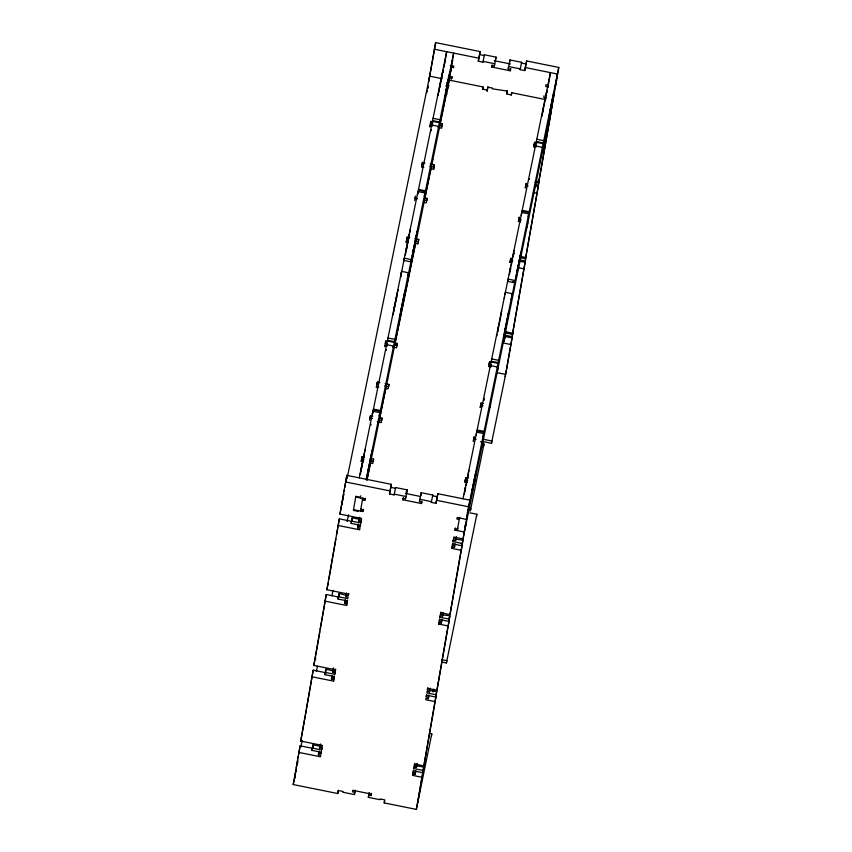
<?xml version="1.0" encoding="UTF-8"?>
<svg xmlns="http://www.w3.org/2000/svg" width="852" height="852" viewBox="0 0 852 852"><rect width="100%" height="100%" fill="white"/><g stroke="black" fill="none" stroke-linecap="round" stroke-linejoin="round"><path stroke-width="1.28" d="M338.425 790.241L337.743 793.542L293.216 784.554L300.128 745.809L313.099 748.429M319.106 751.081L318.659 753.285L320.98 753.754L321.247 752.241L311.949 750.367L312.343 748.088L321.63 749.973L321.896 748.45L319.575 747.981L319.83 746.469L322.152 746.938L322.418 745.425L300.735 741.048L313.195 670.162L326.167 672.771M311.843 676.744L333.526 681.121L333.782 679.608L331.46 679.14L331.726 677.628L334.048 678.096L334.314 676.584L325.017 674.709L325.411 672.441L334.698 674.315L334.964 672.803L332.642 672.334L332.898 670.822L335.219 671.291L335.486 669.778L313.802 665.401L326.263 594.504L338.649 597.007M345.241 599.776L344.794 601.981L347.115 602.449L347.382 600.926L338.084 599.052L338.478 596.783L347.765 598.658L348.031 597.145L345.71 596.677L345.965 595.165L348.287 595.633L348.553 594.121L326.87 589.744L339.33 518.847L351.525 521.317M359.491 517.313L359.033 519.518L361.354 519.986L361.621 518.474L339.937 514.097L346.839 475.352L391.366 484.341L389.492 493.958L394.146 494.895L395.626 487.546L407.245 489.889L406.851 492.158L405.978 491.977M295.058 778.057L295.271 773.946M295.612 771.933L295.963 769.92M296.304 767.918L297.699 759.877M298.04 757.865L298.392 755.862M298.743 753.85L300.128 745.809M305.389 715.371L300.735 741.048M305.559 714.37L306.251 710.344M306.422 709.343L309.723 690.258M309.894 689.247L313.195 670.162M313.802 665.401L315.677 655.795M315.847 654.794L319.149 635.698M319.319 634.697L319.841 631.683M320.192 629.671L320.703 626.657M320.885 625.656L323.313 611.587M323.483 610.586L324.175 606.56M324.356 605.559L326.263 594.504M328.915 579.136L330.129 572.107M330.299 571.096L331.002 567.081M331.172 566.079L335.858 538.943M336.551 534.928L337.765 527.899M337.946 526.887L339.33 518.847M342.674 499.464L339.937 514.097M343.026 497.451L343.718 493.436M344.07 491.423L344.41 489.421M344.762 487.408L345.454 483.393M345.805 481.38L346.839 475.352M364.337 457.236L362.015 456.768L361.621 459.036L363.953 459.505M337.978 525.439L359.661 529.816L359.917 528.304L357.595 527.835L357.861 526.323L360.183 526.792L360.449 525.279L351.152 523.405L351.546 521.136L360.833 523.011L361.291 520.817M320.703 745.266L320.437 744.19L319.937 746.831L319.99 746.203L313.014 744.797L313.057 747.151M325.688 671.419L326.082 669.139L332.983 670.971M346.05 595.324L339.149 593.493L338.755 595.761L339.628 595.942M359.193 519.241L352.217 517.835L352.259 520.199M360.545 473.041L360.279 474.553L364.145 455.469M360.992 470.847L361.589 466.992M372.75 416.234L370.428 415.765L370.034 418.034L372.367 418.502M363.697 457.662L364.283 454.265M435.649 42.6L428.748 81.345L435.649 42.6L480.177 51.589L478.302 61.206L482.946 62.143L484.437 54.794L496.045 57.137L495.651 59.406M427.693 88.672L428.13 86.105L427.683 88.299M376.957 384.348L377.34 382.079L379.928 382.601M408.577 272.768L379.353 415.648L379.875 412.624L372.91 411.218L372.388 414.242L401.611 271.362L408.577 272.768L408.183 275.036M370.95 425.02L371.078 424.264M388.086 341.545L385.754 341.077L385.37 343.345L387.692 343.814M386.51 345.411L386.638 344.655L393.613 346.061L393.475 346.817M358.17 510.593L358.042 511.349L353.399 510.412L355.838 496.29L360.481 497.227L360.353 497.983L360.801 495.789M386.275 350.332L386.414 349.576M393.752 311.214L394.529 306.677M396.457 298.04L397.234 293.503M397.692 291.299L397.948 289.786L394.082 308.871M406.702 239.369L407.096 237.101L409.674 237.623M400.77 275.824L400.504 277.337L404.37 258.252M401.217 273.63L401.611 271.362M298.775 752.401L320.458 756.778L320.714 755.266L318.392 754.797L318.659 753.285M324.91 601.097L346.594 605.474L346.849 603.962L344.527 603.493L344.794 601.981M360.833 523.011L361.099 521.499L358.777 521.03L359.033 519.518M362.675 498.452L360.492 511.062L361.014 508.559M333.047 670.971L333.537 668.394M404.317 258.177L403.923 260.446L410.888 261.852L424.956 192.957L417.991 191.551L404.317 258.177L411.282 259.583M406.66 247.314L406.404 248.827L410.27 229.742L410.014 231.254M367.51 474.447L367.244 475.959L371.121 456.874M367.957 472.253L368.746 467.716M406.074 251.17L406.851 246.633M408.779 237.996L409.365 234.588M370.663 459.068L371.451 454.531M371.898 452.337L372.164 450.825L368.298 469.91M408.96 237.314L409.226 235.802L405.36 254.886M370.013 465.309L370.407 463.041L372.729 463.509L373.634 459.111L370.151 458.408M422.028 164.681L422.422 162.412L424.999 162.934M372.207 454.254L372.345 453.498M353.527 509.656L362.814 511.53L363.08 510.018L360.758 509.549M362.867 497.77L362.409 499.975L364.731 500.443L364.997 498.921L355.699 497.046M417.991 191.551L417.469 194.575L446.682 51.695L444.765 62.782M379.726 417.64L379.332 419.908L381.653 420.377L382.047 418.108L379.726 417.64L385.732 388.352L388.054 388.821L388.959 384.422L385.083 383.645M433.157 121.879L430.835 121.41L430.441 123.678L432.773 124.147M385.338 390.621L385.732 388.352M373.634 459.111L373.24 461.379L369.757 460.676M387.543 379.566L387.671 378.81M431.591 125.745L431.719 124.988L438.684 126.394L438.556 127.15M431.357 130.665L431.485 129.909M432.39 125.51L432.262 126.266L429.94 125.798M395.051 342.951L394.657 345.22L396.979 345.688L397.373 343.42L395.051 342.951L415.488 243.363L417.81 243.832M438.375 93.741L438.12 95.254L439.142 90.237M400.27 314.825L400.003 316.337L403.869 297.252L403.614 298.764M400.717 312.62L401.505 308.083M438.823 91.547L439.611 87.01M403.422 299.446L404.21 294.909M441.528 78.363L442.316 73.826M442.763 71.632L443.029 70.12L439.419 87.692M404.657 292.705L404.924 291.192L401.047 310.277M388.959 384.422L388.565 386.691L384.699 385.913M407.735 277.23L407.469 278.742L411.346 259.658M443.083 72.526L443.53 69.96M443.977 67.393L444.414 64.827M412.592 254.78L412.325 256.292L416.191 237.207L415.936 238.72M413.635 248.72L413.369 250.243L417.246 231.148L416.979 232.66M413.039 252.575L413.827 248.038M415.744 239.401L416.532 234.864M415.094 245.642L415.488 243.363M417.288 234.577L417.416 233.821M424.956 192.957L424.434 195.981L453.658 53.101L449.558 76.797L451.89 77.266L451.624 78.778L448.141 78.075M424.807 197.973L424.413 200.241L426.735 200.71L427.129 198.441L424.807 197.973L430.814 168.685L433.135 169.154L434.041 164.755L430.164 163.978M430.42 170.954L430.814 168.685M414.839 238.666L418.715 239.444L418.321 241.712L415.733 241.191M432.614 159.888L432.752 159.132M440.133 123.284L439.738 125.553L442.06 126.021L442.454 123.753L440.133 123.284L450.91 70.215M445.351 95.147L445.085 96.659L448.951 77.575M446.395 89.098L446.128 90.61L449.994 71.525L449.739 73.038M445.798 92.953L446.586 88.416M448.503 79.769L449.281 75.232M434.041 164.755L433.647 167.024L429.77 166.246M446.661 93.571L446.405 95.083L446.853 92.889M448.599 82.346L449.036 79.832M448.929 81.686L449.196 80.173L366.882 480.56M450.655 71.728L451.741 65.423M452.156 63.027L452.614 60.375M337.743 793.542L338.276 790.518L342.919 791.455L342.792 792.211L354.4 794.554L355.241 790.081M389.492 493.958L391.366 484.341M394.146 494.895L394.274 494.139L405.893 496.482L405.499 498.75L403.177 498.282L402.911 499.794L421.495 503.543L421.953 501.349M395.626 487.546L395.498 488.302L390.844 487.365M478.302 61.206L480.177 51.589M354.4 794.554L354.794 792.285L352.472 791.817L352.739 790.305L371.323 794.053L371.057 795.566L368.735 795.097L369.182 792.892M482.946 62.143L483.084 61.387L494.692 63.73L494.298 65.998L491.977 65.529L491.721 67.042L510.305 70.791L510.753 68.597M484.437 54.794L484.298 55.55L479.655 54.613M482.679 89.226L483.073 86.957L448.993 80.077M487.195 90.919L487.845 87.138L492.499 88.076L492.36 88.832L507.206 91.047L506.77 93.56M429.451 733.434L431.772 733.902L416.351 809.4L384.209 802.914L384.731 799.89L380.088 798.952L379.96 799.708L368.341 797.365L368.735 795.097M421.495 503.543L421.761 502.03L419.44 501.562L419.834 499.293L431.442 501.636L431.314 502.392L435.958 503.33L437.491 495.694M437.31 496.737L432.667 495.8L432.795 495.044L421.186 492.701L420.792 494.969L421.367 495.087M510.305 70.791L510.561 69.278L508.239 68.81L508.633 66.541L520.252 68.884L520.125 69.64L524.768 70.578L526.642 60.961L558.784 67.446L551.372 109.706L552.437 104.136M509.592 62.217L509.986 59.949L521.605 62.292L521.477 63.048L526.121 63.985M435.958 503.33L437.832 493.713L469.974 500.199L467.791 512.808L467.215 512.691M437.545 495.417L437.832 493.713M511.328 95.009L511.722 92.74L545.802 99.609M524.768 70.578L526.642 60.961M416.351 809.4L421.9 777.248L412.613 775.373L412.869 773.861L415.201 774.33L415.904 770.623M415.201 774.33L415.457 772.817L413.135 772.349L413.401 770.836L422.688 772.711L423.753 767.141L416.788 765.735L416.777 766.417M423.082 770.442L413.784 768.568L414.051 767.056L416.372 767.524L417.086 763.807M416.372 767.524L416.639 766.001L414.306 765.533L414.573 764.02L423.87 765.895L436.32 695.008L435.745 694.891M423.87 765.895L434.967 701.59L425.68 699.716L425.936 698.203L428.268 698.672L428.524 697.16L426.202 696.691L426.469 695.179L435.755 697.053L436.82 691.494L429.781 690.514M435.755 697.053L436.149 694.785L426.852 692.91L427.118 691.398L429.44 691.867L429.706 690.354L427.374 689.886L427.64 688.373L436.938 690.248L449.387 619.351L448.812 619.234M436.938 690.248L448.035 625.943L438.748 624.069L439.004 622.556L441.336 623.025L442.039 619.308M441.336 623.025L441.592 621.513L439.27 621.044L439.536 619.532L448.823 621.406L449.888 615.836L442.848 614.856M448.823 621.406L449.217 619.127L439.92 617.253L440.186 615.74L442.507 616.209L443.178 612.918M442.507 616.209L442.774 614.697L440.441 614.228L440.708 612.716L450.005 614.59L462.455 543.693L461.294 543.459M450.005 614.59L461.102 550.286L451.816 548.411L452.071 546.899L454.404 547.367L455.106 543.661M454.404 547.367L454.659 545.855L452.337 545.386L452.604 543.874L461.89 545.749L462.572 542.458L462.955 540.189L455.916 539.199M461.89 545.749L462.285 543.48L452.987 541.606L453.253 540.093L455.575 540.562L456.289 536.845M465.81 524.736L466.065 523.213L464.265 532.01L454.968 530.125L455.234 528.613L457.556 529.081M464.947 482.179L465.788 477.706L468.11 478.174M455.575 540.562L455.841 539.05L453.509 538.581L453.775 537.069L463.073 538.943L465.618 525.418L465.032 525.301M459.473 517.995L457.3 530.594L457.812 528.091M417.214 763.861L417.075 764.713L416.202 764.532M429.845 690.503L430.185 688.778M443.285 612.982L442.625 613.291M456.022 538.986L456.374 537.186M464.958 490.645L465.543 487.248L465.096 489.442M473.361 441.176L474.202 436.703L473.297 441.102M468.962 470.357L467.471 478.6L467.918 476.406M480.272 407.49L481.114 403.017L483.435 403.486M476.151 435.18L476.673 432.156L483.648 433.562L483.127 436.586M463.009 498.793L550.456 72.633L548.539 83.73M488.686 366.488L489.527 362.015L491.849 362.483M490.283 366.349L490.411 365.593L497.376 366.999L497.248 367.755M491.082 366.126L490.954 366.882L488.622 366.413L489.527 362.015M496.812 335.869L497.067 334.357M497.515 332.152L498.303 327.615L497.856 329.82M500.22 318.978L501.721 310.724M510.028 262.501L510.87 258.039L509.965 262.437M504.277 298.285L504.533 296.762M504.991 294.568L505.374 292.3L512.35 293.706L511.956 295.974M463.073 538.943L468.621 506.791L512.35 293.706M417.704 802.808L423.252 770.655M421.9 777.248L423.753 767.141M436.82 691.494L436 693.677M449.888 615.836L449.505 618.105L448.631 617.934M468.249 510.614L468.504 509.091L466.438 519.4L457.151 517.526L456.885 519.038L459.217 519.507L459.665 517.302M471.284 495.385L471.018 496.897L474.883 477.812M471.731 493.191L472.519 488.654M510.039 270.979L510.625 267.571L510.178 269.775M518.442 221.499L519.283 217.036L518.378 221.424L520.7 221.893M512.744 257.794L514.044 250.68M474.436 480.006L475.224 475.469M475.672 473.275L475.927 471.763L472.061 490.848M474.692 481.859L475.214 478.824M514.086 254.12L514.225 253.353M525.354 187.813L526.195 183.35L525.29 187.749M475.98 475.192L476.108 474.436M431.378 736.181L431.772 733.902M521.232 215.513L521.754 212.489L528.73 213.895L528.208 216.919M468.067 510.241L470.389 510.71L470.783 508.442L468.462 507.962M481.689 447.364L481.827 446.608M482.2 445.245L482.722 442.22L480.4 441.751M533.767 146.81L534.609 142.348L536.93 142.816M490.017 407.171L490.539 404.136M491.306 400.504L491.444 399.748M529.422 179.431L529.55 178.675M483.616 446.267L484 443.998L481.678 443.53M535.354 146.682L535.493 145.926L542.458 147.332L542.33 148.088M544.066 95.743L543.778 97.384L546.1 97.852M441.762 662.015L446.405 662.952L446.799 660.683L442.145 659.746M497.014 372.675L497.153 371.919M497.525 370.556L498.047 367.531M542.149 114.679L541.883 116.191L545.749 97.107L545.493 98.619M543.193 108.63L542.926 110.142L543.384 107.948L542.596 112.485M504.033 335.763L503.777 337.275L507.643 318.19M504.49 333.569L505.268 329.021M545.301 99.311L546.803 91.057M507.196 320.384L507.973 315.847M508.431 313.642L508.687 312.13L504.821 331.226M504.267 340.065L504.001 341.577L505.353 334.985M504.916 336.284L504.522 338.553L505.886 331.055M505.183 334.772L505.438 333.26M511.509 298.168L511.243 299.691L514.853 282.108L512.531 281.639M546.984 92.708L547.389 90.376M548.092 85.924L547.825 87.436L548.347 84.923M514.661 282.8L515.055 280.532L508.08 279.115L507.696 281.394L514.661 282.8L558.784 67.446M516.355 275.718L516.099 277.23L519.965 258.145L519.709 259.658M516.813 273.524L517.59 268.976M519.518 260.339L520.295 255.802M520.753 253.608L521.009 252.096L517.143 271.181M519.763 262.182L520.295 259.157M521.062 255.525L521.19 254.769M476.46 516.504L476.854 514.235L469.878 512.829M526.77 227.697L526.898 226.941M527.282 225.567L527.803 222.542M535.099 187.493L535.62 184.469M536.387 180.837L536.515 180.081M482.189 441.411L491.487 443.285L491.87 441.017L482.583 439.142M542.096 153.009L542.223 152.252M542.607 150.889L543.129 147.854M549.114 116.085L548.858 117.608L552.724 98.512L552.458 100.025M550.158 110.036L549.902 111.548L553.768 92.463L553.512 93.976M549.572 113.891L550.349 109.354M552.277 100.717L553.054 96.169M505.161 376.648L512.063 337.903L503.937 336.263M504.544 331.503L512.67 333.153L525.13 262.256L519.326 261.085M519.933 256.324L525.737 257.496L538.198 186.599L534.715 185.896M538.805 181.838L551.265 110.952L538.805 181.838L535.322 181.135M551.872 106.191L553.076 99.258M555.057 87.33L554.801 88.842L556.601 80.056M555.248 86.648L557.432 74.039L525.29 67.553M512.063 337.903L506.514 370.056L491.487 443.285M512.169 336.657L513.234 331.098L512.169 336.657L505.204 335.251L505.598 332.983L512.563 334.389M525.13 262.256L512.67 333.153M520.593 260.073L525.237 261.01L525.631 258.742L519.827 257.57M525.918 257.709L526.302 255.44L525.237 261.01M538.198 186.599L525.737 257.496M535.983 184.884L538.304 185.353L538.698 183.084L535.216 182.381M538.986 182.062L539.369 179.793L538.304 185.353M341.79 504.608L343.793 494.511M346.998 478.877L429.642 76.169L442.028 78.672M426.788 92.687L427.235 90.493M326.87 589.744L328.222 583.162M293.216 784.554L294.345 779.058M294.568 777.961L296.177 770.144M297.369 763.967L297.902 761.358M300.852 747.023L302.183 740.505M316.358 671.429L317.434 666.221M331.875 595.846L333.089 590.298M347.115 521.562L348.596 514.704M361.173 461.241L362.015 456.768M369.587 420.228L370.428 415.765M376.275 387.649L377.34 382.079M384.689 346.647L385.754 341.077M406.031 242.66L407.096 237.101M414.668 200.561L415.51 196.098L415.116 198.367L417.437 198.835M421.58 166.875L422.422 162.412M429.77 126.969L430.835 121.41M359.235 477.855L372.91 411.218M361.323 468.504L365.188 449.419M393.038 314.931L396.638 297.359M439.664 87.724L441.719 77.681M444.062 66.499L444.829 62.728M351.152 523.405L352.217 517.835M338.084 599.052L339.149 593.493M325.017 674.709L326.082 669.139M366.2 479.261L379.875 412.624M451.027 67.904L452.572 60.375M367.02 479.559L370.407 463.041M358.777 521.03L359.523 517.601L359.906 518.304M447.151 90.962L448.482 83.879M311.949 750.367L313.014 744.797M357.595 527.835L358.309 524.129M447.311 90.695L447.79 88.076M364.731 500.443L365.188 498.239M362.814 511.53L363.272 509.336M451.624 78.778L452.071 76.584M381.206 422.571L382.047 418.108M397.373 343.42L396.478 347.818L392.602 347.03M417.874 243.906L418.715 239.444M427.129 198.441L426.288 202.904L423.646 202.307M442.454 123.753L441.613 128.215L438.066 127.438M345.71 596.677L346.423 592.971M346.157 595.111L346.338 593.865M360.183 526.792L360.63 524.598M433.593 169.228L434.051 167.024M344.527 603.493L345.209 600.191M433.562 169.644L434.009 167.439M348.287 595.633L348.745 593.439M332.642 672.334L333.537 667.936M331.46 679.14L332.142 675.849M346.594 605.474L347.041 603.269M347.115 602.449L347.563 600.245M319.575 747.981L320.288 744.275M335.219 671.291L335.677 669.097M334.048 678.096L334.495 675.902M334.698 674.315L335.155 672.121M318.392 754.797L319.074 751.496M333.526 681.121L333.973 678.927M321.63 749.973L322.088 747.768M320.98 753.754L321.428 751.549M483.073 86.957L482.615 89.151L487.269 90.088M402.911 499.794L403.369 497.6M491.721 67.042L492.168 64.848M487.099 91.26L487.94 86.797M405.499 498.75L407.245 489.889M494.298 65.998L496.045 57.137M419.44 501.562L421.186 492.701M508.239 68.81L509.986 59.949M507.302 90.706L506.62 93.997L511.275 94.934L511.722 92.74M368.341 797.365L369.267 792.829M371.057 795.566L371.504 793.361M431.314 502.392L432.795 495.044M520.125 69.64L521.605 62.292M384.209 802.914L384.667 800.72M454.968 530.125L455.426 527.931M465.788 477.706L464.883 482.104L467.205 482.573M480.208 407.416L481.114 403.017M534.609 142.348L533.703 146.736L536.025 147.204M452.987 541.606L453.445 539.412M451.816 548.411L452.263 546.217M452.337 545.386L452.785 543.193M464.308 494.235L465.597 487.962M466.108 485.448L467.397 479.175M497.579 332.099L500.412 318.297M509.389 274.568L510.678 268.295M511.189 265.781L512.478 259.509M484.021 400.536L484.468 398.342M440.441 614.228L440.899 612.034M439.27 621.044L439.717 618.84M439.92 617.253L440.377 615.059M438.748 624.069L439.195 621.864M442.774 614.697L443.221 612.503M427.374 689.886L427.832 687.692M426.202 696.691L426.65 694.497M414.306 765.533L414.764 763.339M429.44 691.867L430.153 688.16M413.135 772.349L413.582 770.144M413.784 768.568L414.242 766.363M428.268 698.672L428.971 694.966M412.613 775.373L413.06 773.179M552.618 101.452L554.428 92.666M464.926 529.454L552.373 103.284M552.362 102.964L552.81 100.77M462.285 543.48L462.955 540.189M461.102 550.286L462.455 543.693M433.104 692.026L433.774 689.14M470.389 510.71L484 443.998M448.035 625.943L449.387 619.351M434.967 701.59L436.32 695.008M446.405 662.952L476.854 514.235M494.309 60.705L510.423 63.953M434.296 49.192L478.824 58.17M450.314 65.476L453.807 66.179L453.541 67.691L451.219 67.223M548.283 85.243L545.962 84.774L545.674 86.414L547.996 86.883M446.352 82.729L448.674 83.198M446.597 84.944L449.153 85.456M445.671 86.02L447.992 86.489M433.018 118.321L439.983 119.727M536.781 139.259L543.757 140.665M432.624 120.59L439.589 121.996M536.387 141.528L543.363 142.944M432.486 121.346L439.462 122.752M536.259 142.295L543.235 143.7M534.215 144.616L536.536 145.085M525.801 185.619L528.123 186.087M421.516 166.8L423.849 167.269M533.363 192.488L536.845 193.191M418.492 189.421L425.467 190.827M522.265 210.359L529.241 211.765M418.364 190.177L425.34 191.583M522.138 211.115L529.103 212.521M518.889 219.305L521.211 219.773M510.476 260.307L512.798 260.776M406.191 241.489L408.513 241.957M517.973 267.666L523.778 268.838M502.584 342.855L510.71 344.496M387.937 337.999L394.902 339.405M491.7 358.937L498.676 360.343M387.543 340.267L394.508 341.673M491.316 361.205L498.282 362.611M387.415 341.024L394.38 342.429M491.178 361.962L498.154 363.367M489.133 364.283L491.455 364.752M384.859 345.475L387.436 345.987M496.631 372.58L505.545 374.379M480.72 405.296L483.041 405.765M376.446 386.478L378.767 386.946M373.421 409.098L380.386 410.504M477.184 430.036L484.16 431.442M373.282 409.855L380.258 411.26M477.056 430.792L484.021 432.198M473.808 438.972L476.13 439.44M377.276 421.719L381.142 422.507M465.394 479.974L467.716 480.453M361.12 461.166L363.442 461.635M405.424 493.436L420.526 496.482M345.486 481.944L390.024 490.922M436.48 500.305L468.621 506.791M463.839 532.234L464.415 532.351M455.405 537.58L456.278 537.75M450.772 607.881L451.347 607.998M315.155 658.809L315.932 658.969M437.704 683.538L438.279 683.655M424.637 759.196L425.212 759.313M416.234 766.108L416.809 766.225"/></g></svg>
